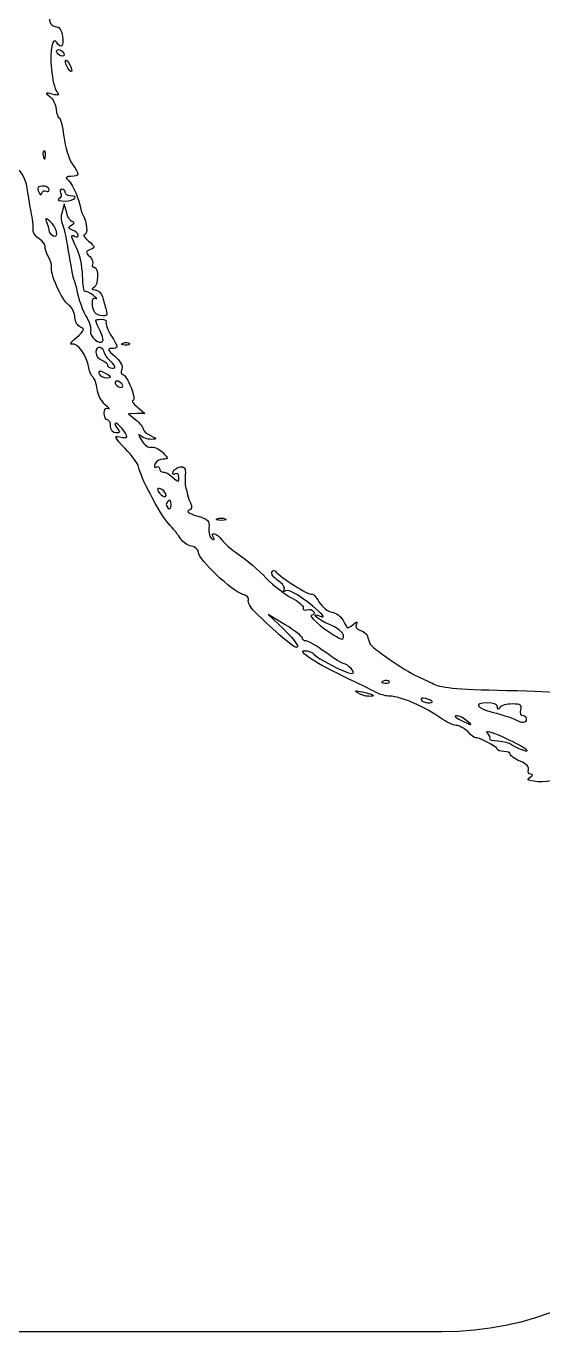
# Model space of a CAD drawing. Extents: x 164 to 448, y 306 to 448.
# Drawn here: x 267.3 to 294.8, y 305.9 to 375.5 of the extents above; entities that cross this region are included whole.
import ezdxf

# ---------------------------------------------------------------- set-up
doc = ezdxf.new("R2010")
doc.units = 0
doc.layers.add('Layer_1', color=7, linetype='CONTINUOUS')

msp = doc.modelspace()

# ---------------------------------------------------------------- linework, layer by layer
at = {"layer": 'Layer_1', "color": 7}
for points in [[(269.217626, 373.854784)], [(269.543347, 373.162535)], [(268.541266, 365.069027)], [(271.221276, 357.068154)], [(272.119584, 356.551597)], [(274.836889, 350.146148)], [(277.676926, 349.134576)]]:
    msp.add_lwpolyline(points, close=True, dxfattribs=at)
for points in [[(268.228378, 368.792022), (268.228179, 368.791767)], [(268.165137, 366.935131), (268.165137, 366.935017)], [(269.63121, 366.416107), (269.630714, 366.415824)], [(269.446904, 365.507773), (269.316765, 365.983682), (269.196038, 365.551087)], [(271.448269, 358.090157), (271.447824, 358.090639)], [(272.557293, 358.465039), (272.55742, 358.46589)], [(273.198254, 355.173307), (273.606803, 354.832923), (273.174106, 354.821584), (272.741499, 354.810246), (273.130872, 354.485452)], [(274.551185, 350.761748), (274.550987, 350.761294)], [(281.089145, 343.572633), (280.180596, 344.114674), (280.707094, 343.630658)], [(286.298334, 340.576186), (286.298334, 340.575619)], [(285.536721, 339.764598), (285.536636, 339.764882)], [(288.580252, 339.642595), (288.580309, 339.642312)], [(290.249093, 338.726863), (290.249235, 338.726863)], [(293.752063, 338.72811), (293.752091, 338.726863)], [(292.660157, 337.603946), (292.660044, 337.604117)], [(289.445584, 305.923691), (181.10558, 305.923691)]]:
    msp.add_lwpolyline(points, dxfattribs=at)
for points in [[(268.579885, 375.897061), (268.419841, 375.737187), (268.650014, 375.41469), (268.924516, 375.41469)], [(268.914305, 374.581162), (268.69085, 374.942665), (268.538162, 374.175298), (268.632456, 373.164945)], [(269.230436, 374.895524), (269.307652, 374.368989), (269.145227, 374.207443), (268.914305, 374.581162)], [(268.924516, 375.41469), (269.050856, 375.41469), (269.188534, 375.181115), (269.230436, 374.895524)], [(268.93762, 374.027981), (268.879028, 374.122942), (268.908338, 374.201178), (269.003327, 374.201178)], [(269.003327, 374.201178), (269.098458, 374.201178), (269.224543, 374.123225), (269.283334, 374.027981)], [(269.217626, 373.854784), (269.122496, 373.854784), (268.996496, 373.93302), (268.93762, 374.027981)], [(269.283334, 374.027981), (269.341926, 373.93302), (269.312615, 373.854784), (269.217626, 373.854784)], [(269.375564, 373.595102), (269.375564, 373.690063), (269.451023, 373.651228), (269.543347, 373.508929)], [(269.543347, 373.162479), (269.451164, 373.305061), (269.375564, 373.499943), (269.375564, 373.595102)], [(269.543347, 373.508929), (269.635558, 373.366346), (269.71113, 373.171521), (269.71113, 373.076362)], [(268.632456, 373.164945), (268.681269, 372.641443), (268.808063, 372.102293), (268.914135, 371.966797)], [(269.71113, 373.076362), (269.71113, 372.981402), (269.635671, 373.020236), (269.543347, 373.162535)], [(268.674352, 371.828466), (268.287199, 371.924844), (268.273528, 371.912939), (268.544469, 371.709694)], [(268.544469, 371.709694), (268.711033, 371.58497), (268.86424, 371.277326), (268.885103, 371.026035)], [(268.914135, 371.966797), (269.073215, 371.763836), (269.031178, 371.739458), (268.674352, 371.828466)], [(268.885103, 371.026035), (268.905796, 370.774885), (268.978192, 370.569175), (269.04577, 370.569175)], [(269.04577, 370.569175), (269.113235, 370.569175), (269.223418, 370.121414), (269.290429, 369.574101)], [(269.290429, 369.574101), (269.357014, 369.026816), (269.557736, 368.372324), (269.73555, 368.119672)], [(268.228179, 368.791767), (268.170466, 368.73394), (268.164258, 368.585121), (268.214856, 368.460085)], [(268.214856, 368.460085), (268.269905, 368.321754), (268.311121, 368.362857), (268.319341, 368.564683)], [(268.319341, 368.564683), (268.326995, 368.747235), (268.285609, 368.849254), (268.228378, 368.792022)], [(267.36319, 366.714198), (267.24524, 367.635685), (266.695336, 368.192211), (266.564571, 367.522554)], [(269.73555, 368.119672), (270.149958, 367.530917), (270.142413, 367.45475), (269.669843, 367.451546)], [(269.669843, 367.451546), (269.455742, 367.450299), (269.358503, 367.392302), (269.453758, 367.322003)], [(269.453758, 367.322003), (269.686794, 367.151074), (270.049439, 366.419934), (270.139544, 365.939546)], [(267.573606, 365.430841), (267.502569, 365.788545), (267.407864, 366.366019), (267.36319, 366.714198)], [(268.165137, 366.935017), (267.91566, 366.935017), (267.854686, 366.855931), (267.937316, 366.640894)], [(267.937316, 366.640894), (268.008352, 366.455509), (268.075817, 366.423761), (268.119754, 366.555855)], [(268.119754, 366.555855), (268.157937, 366.670375), (268.260551, 366.720548), (268.347574, 366.66669)], [(268.505861, 366.751729), (268.505861, 366.852359), (268.352507, 366.935131), (268.165137, 366.935131)], [(268.347574, 366.66669), (268.434598, 366.612548), (268.505861, 366.649682), (268.505861, 366.751729)], [(269.123936, 366.569745), (269.189614, 366.464013), (269.148597, 366.318879), (269.033114, 366.247729)], [(269.187829, 366.762217), (269.087114, 366.762217), (269.05803, 366.675194), (269.123936, 366.569745)], [(269.371145, 366.58902), (269.371145, 366.683981), (269.288572, 366.762217), (269.187829, 366.762217)], [(269.356703, 366.137461), (269.881449, 366.154469), (270.137302, 366.416107), (269.63121, 366.416107)], [(269.630714, 366.415824), (269.487961, 366.415824), (269.371145, 366.49406), (269.371145, 366.58902)], [(269.033114, 366.247729), (268.914767, 366.174879), (269.056358, 366.126406), (269.356703, 366.137461)], [(270.139544, 365.939546), (270.179484, 365.724964), (270.261434, 365.470611), (270.32099, 365.374205)], [(267.663662, 364.577301), (267.684922, 364.688986), (267.644954, 365.073194), (267.573606, 365.430841)], [(268.541266, 365.06897), (268.307436, 365.258891), (268.285156, 365.245285), (268.386891, 364.974009)], [(268.745814, 364.284198), (269.068601, 364.160324), (268.909685, 364.769802), (268.541266, 365.069027)], [(269.196038, 365.551087), (269.129452, 365.312976), (269.132117, 365.040539), (269.200857, 364.94538)], [(269.774578, 365.0292), (269.665869, 365.030476), (269.518467, 365.24605), (269.446904, 365.507773)], [(269.717771, 364.865641), (269.85786, 364.954365), (269.883598, 365.027783), (269.774578, 365.0292)], [(270.32099, 365.374205), (270.537953, 365.023106), (270.583336, 364.339389), (270.389361, 364.339389)], [(267.982364, 364.123219), (267.78547, 364.261266), (267.641997, 364.465474), (267.663662, 364.577301)], [(268.386891, 364.974009), (268.452598, 364.799679), (268.505861, 364.593883), (268.505861, 364.516639)], [(268.505861, 364.516639), (268.505861, 364.439254), (268.613889, 364.334939), (268.745814, 364.284198)], [(269.200857, 364.94538), (269.270107, 364.850419), (269.418444, 364.188217), (269.530659, 363.474369)], [(269.761255, 364.590113), (269.505938, 364.687909), (269.499815, 364.727594), (269.717771, 364.865641)], [(269.990002, 363.614287), (269.670495, 364.232239), (269.642619, 364.403764), (269.886254, 364.253074)], [(270.059281, 364.310901), (270.059281, 364.401609), (269.925117, 364.526901), (269.761255, 364.590113)], [(270.389361, 364.339389), (270.281786, 364.339389), (270.378023, 364.18972), (270.602328, 364.006148)], [(268.296282, 363.720813), (268.320093, 363.804151), (268.179239, 363.985285), (267.982364, 364.123219)], [(268.464404, 363.186822), (268.347702, 363.396869), (268.272045, 363.637417), (268.296282, 363.720813)], [(269.886254, 364.253074), (269.981385, 364.194397), (270.059281, 364.220192), (270.059281, 364.310901)], [(270.602328, 364.006148), (270.96755, 363.708198), (270.97918, 363.660548), (270.712539, 363.556687)], [(268.639897, 362.667657), (268.66059, 362.743058), (268.581305, 362.97652), (268.464404, 363.186822)], [(269.530659, 363.474369), (269.64294, 362.760576), (269.780562, 362.059654), (269.83658, 361.916901)], [(270.292813, 362.17029), (270.278357, 362.67018), (270.142152, 363.319937), (269.990002, 363.614287)], [(270.712539, 363.556687), (270.448775, 363.453789), (270.4439, 363.410702), (270.670813, 363.183761)], [(270.670813, 363.183761), (270.812064, 363.042595), (270.88327, 362.855452), (270.829185, 362.76789)], [(269.580402, 360.574186), (269.162178, 360.886394), (268.536132, 362.280019), (268.639897, 362.667657)], [(270.829185, 362.76789), (270.775015, 362.680016), (270.813311, 362.608866), (270.914423, 362.608866)], [(270.914423, 362.608866), (271.173283, 362.608866), (271.143462, 361.617817), (270.881569, 361.512085)], [(269.83658, 361.916901), (269.892507, 361.774318), (269.950079, 361.579465), (269.964422, 361.484277)], [(270.423207, 361.324006), (270.365494, 361.289424), (270.307185, 361.6704), (270.292813, 362.17029)], [(269.964422, 361.484277), (270.035459, 361.010409), (270.312423, 360.232469), (270.529206, 359.897414)], [(270.855814, 361.119628), (270.675247, 361.266463), (270.480557, 361.358306), (270.423207, 361.324006)], [(270.881569, 361.512085), (270.747774, 361.457943), (270.776319, 361.419676), (270.956149, 361.411172)], [(270.824689, 360.578665), (270.790957, 360.901616), (270.841697, 361.024299), (270.979347, 360.955219)], [(270.979347, 360.955219), (271.091968, 360.898526), (271.036154, 360.972227), (270.855814, 361.119628)], [(270.956149, 361.411172), (271.116306, 361.402668), (271.291544, 361.24166), (271.345518, 361.05137)], [(271.345518, 361.05137), (271.399689, 360.861165), (271.489972, 360.543146), (271.546438, 360.345005)], [(269.883306, 359.943704), (269.883306, 360.16594), (269.747045, 360.449802), (269.580402, 360.574186)], [(271.261998, 360.04218), (270.984033, 360.082998), (270.860734, 360.234935), (270.824689, 360.578665)], [(271.546438, 360.345005), (271.631676, 360.047424), (271.581956, 359.994699), (271.261998, 360.04218)], [(270.178574, 359.426041), (270.016234, 359.488403), (269.883306, 359.721326), (269.883306, 359.943704)], [(270.529206, 359.897414), (270.662803, 359.691052), (270.747842, 359.389701), (270.718106, 359.228154)], [(271.191521, 359.304945), (270.924837, 359.820652), (270.927955, 359.840183), (271.275851, 359.840183)], [(271.275851, 359.840183), (271.474277, 359.840183), (271.597133, 359.77612), (271.548856, 359.698167)], [(271.548856, 359.698167), (271.500922, 359.620214), (271.612777, 359.306646), (271.79822, 359.00178)], [(269.725654, 358.520542), (269.574369, 358.474337), (269.681264, 358.633644), (269.962234, 358.874504)], [(269.962234, 358.874504), (270.402565, 359.251597), (270.432646, 359.328501), (270.178574, 359.426041)], [(270.718106, 359.228154), (270.662179, 358.922835), (271.172095, 358.473458), (271.360749, 358.662132)], [(271.360749, 358.662132), (271.42022, 358.72166), (271.343741, 359.010567), (271.191521, 359.304945)], [(271.79822, 359.00178), (272.210581, 358.323846), (272.212534, 358.282743), (271.832831, 358.28246)], [(270.629612, 357.258217), (270.530569, 357.906643), (270.025325, 358.612384), (269.725654, 358.520542)], [(271.225361, 358.33045), (271.092529, 358.381191), (271.002898, 358.284246), (271.002898, 358.089222)], [(271.002898, 358.089222), (271.002898, 357.909506), (271.141909, 357.718479), (271.311925, 357.66462)], [(271.447824, 358.090639), (271.447824, 358.175679), (271.347619, 358.283679), (271.225361, 358.33045)], [(271.794407, 357.589502), (271.604061, 357.779707), (271.448269, 358.005146), (271.448269, 358.090157)], [(271.832831, 358.28246), (271.593558, 358.282318), (271.630409, 358.195436), (272.008522, 357.870728)], [(272.55742, 358.46589), (272.35582, 358.474394), (272.314803, 358.515496), (272.452793, 358.570488)], [(272.452793, 358.570488), (272.577688, 358.620094), (272.727017, 358.613858), (272.784461, 358.556315)], [(272.784461, 358.556315), (272.842174, 358.498488), (272.740071, 358.457953), (272.557293, 358.465039)], [(271.311925, 357.66462), (271.481919, 357.610479), (271.620955, 357.493691), (271.620955, 357.404967)], [(271.620955, 357.404967), (271.620955, 357.316243), (271.737743, 357.243392), (271.880524, 357.243392)], [(271.880524, 357.243392), (272.082407, 357.243392), (272.063217, 357.320778), (271.794407, 357.589502)], [(272.008522, 357.870728), (272.317822, 357.604554), (272.448944, 357.360009), (272.37943, 357.178734)], [(270.848531, 356.762409), (270.75975, 356.826472), (270.661558, 357.049077), (270.629612, 357.258217)], [(271.065495, 356.127676), (271.034427, 356.413238), (270.937029, 356.698857), (270.848531, 356.762409)], [(271.221279, 357.068154), (271.144035, 357.06943), (271.129351, 356.992753), (271.188425, 356.897792)], [(271.188425, 356.897792), (271.247017, 356.802831), (271.427074, 356.726013), (271.588003, 356.72743)], [(271.620856, 356.897792), (271.478103, 356.989918), (271.298245, 357.066737), (271.221276, 357.068154)], [(271.588003, 356.72743), (271.840201, 356.728706), (271.844736, 356.752942), (271.620856, 356.897792)], [(272.37943, 357.178734), (272.319959, 357.024246), (272.346576, 356.898104), (272.437143, 356.898104)], [(272.437143, 356.898104), (272.528107, 356.898104), (272.724868, 356.586605), (272.874368, 356.205827)], [(271.497478, 355.290605), (271.290719, 355.465502), (271.096299, 355.842085), (271.065495, 356.127676)], [(272.119584, 356.551597), (272.024481, 356.551597), (271.994689, 356.473361), (272.053877, 356.3784)], [(272.053877, 356.3784), (272.112469, 356.283439), (272.238695, 356.205203), (272.333883, 356.205203)], [(272.39959, 356.3784), (272.340998, 356.473361), (272.214771, 356.551597), (272.119584, 356.551597)], [(272.333883, 356.205203), (272.429014, 356.205203), (272.458777, 356.283439), (272.39959, 356.3784)], [(272.874368, 356.205827), (273.03719, 355.791345), (273.074749, 355.513663), (272.967968, 355.513663)], [(271.657097, 355.084243), (271.776067, 355.023014), (271.704152, 355.11514), (271.497478, 355.290605)], [(272.967968, 355.513663), (272.869917, 355.513663), (272.972786, 355.360309), (273.198254, 355.173307)], [(271.440757, 354.839896), (271.440757, 355.069219), (271.517973, 355.156356), (271.657097, 355.084243)], [(271.613784, 354.483524), (271.518653, 354.483524), (271.440757, 354.643965), (271.440757, 354.839896)], [(271.78681, 354.137386), (271.78681, 354.327591), (271.708659, 354.483524), (271.613784, 354.483524)], [(272.06761, 353.791247), (271.902209, 353.791247), (271.78681, 353.933546), (271.78681, 354.137386)], [(272.049866, 354.310554), (271.977072, 354.310554), (272.015226, 354.19405), (272.133317, 354.050901)], [(272.647046, 353.59132), (272.638259, 353.775005), (272.193415, 354.310554), (272.049866, 354.310554)], [(272.133317, 354.050901), (272.309803, 353.838019), (272.29801, 353.791247), (272.06761, 353.791247)], [(273.130872, 354.485452), (273.344973, 354.306869), (273.520242, 354.087638), (273.520242, 353.998431)], [(273.520242, 353.998431), (273.520242, 353.90914), (273.695508, 353.751817), (273.909611, 353.648466)], [(272.55401, 352.965317), (271.985754, 353.556369), (271.937903, 353.65663), (272.263181, 353.574312)], [(272.263181, 353.574312), (272.477282, 353.52017), (272.650065, 353.527257), (272.647046, 353.59132)], [(273.359319, 353.653569), (273.23278, 353.772624), (273.262062, 353.662072), (273.424119, 353.404403)], [(273.944251, 353.448907), (273.749114, 353.440403), (273.485914, 353.533946), (273.359319, 353.653569)], [(273.424119, 353.404403), (273.589407, 353.143616), (273.821834, 352.978271), (273.952412, 353.028444)], [(273.909611, 353.648466), (274.281052, 353.469317), (274.282651, 353.459962), (273.944251, 353.448907)], [(273.271309, 352.004995), (273.250616, 352.144176), (272.928098, 352.576176), (272.55401, 352.965317)], [(273.952412, 353.028444), (274.080623, 353.077483), (274.347289, 352.956444), (274.545071, 352.758302)], [(274.545071, 352.758302), (274.886595, 352.416756), (274.888191, 352.398841), (274.577017, 352.398841)], [(274.859243, 348.980088), (274.400195, 349.481169), (273.347345, 351.486765), (273.271309, 352.004995)], [(274.146367, 352.1304), (274.086896, 351.976479), (274.116149, 351.906746), (274.21471, 351.967691)], [(274.577017, 352.398841), (274.396819, 352.398841), (274.203003, 352.278085), (274.146367, 352.1304)], [(274.21471, 351.967691), (274.30882, 352.025518), (274.385809, 351.990369), (274.385809, 351.890306)], [(274.385809, 351.890306), (274.385809, 351.789676), (274.477, 351.706904), (274.588486, 351.706904)], [(275.108301, 351.712176), (275.14912, 351.83605), (275.320644, 351.957657), (275.488526, 351.982318)], [(275.488526, 351.982318), (275.720769, 352.01605), (275.786459, 351.916554), (275.763657, 351.564803)], [(274.588486, 351.706904), (274.699945, 351.706904), (274.933562, 351.577928), (275.107649, 351.420491)], [(275.228631, 351.607578), (275.112978, 351.535578), (275.063769, 351.579231), (275.108301, 351.712176)], [(275.107649, 351.420491), (275.402563, 351.153468), (275.424137, 351.154318), (275.424137, 351.43183)], [(275.424137, 351.43183), (275.424137, 351.608428), (275.345135, 351.679294), (275.228631, 351.607578)], [(275.763657, 351.564803), (275.746649, 351.310535), (275.753452, 351.024576), (275.77868, 350.929446)], [(274.550987, 350.761294), (274.249593, 350.947814), (274.185763, 350.735783), (274.471985, 350.498239)], [(274.471985, 350.498239), (274.63648, 350.361609), (274.735749, 350.34857), (274.735749, 350.463657)], [(274.735749, 350.463657), (274.735749, 350.564854), (274.652297, 350.698932), (274.551185, 350.761748)], [(275.77868, 350.929446), (275.803342, 350.834485), (275.838151, 350.67858), (275.856803, 350.583307)], [(275.856803, 350.583307), (275.875512, 350.488346), (275.955364, 350.259194), (276.03462, 350.074545)], [(274.836889, 350.146063), (274.724892, 350.034094), (274.724892, 349.917024), (274.836889, 349.804857)], [(275.007506, 349.975502), (275.007506, 350.199723), (274.948914, 350.258117), (274.836889, 350.146148)], [(274.836889, 349.804857), (274.948886, 349.692888), (275.007506, 349.751849), (275.007506, 349.975502)], [(276.03462, 350.074545), (276.135335, 349.84012), (276.10475, 349.71412), (275.933282, 349.656973)], [(275.933282, 349.656973), (275.798239, 349.611619), (275.998082, 349.486044), (276.378041, 349.377477)], [(276.378041, 349.377477), (276.978954, 349.205698), (277.062134, 349.121225), (277.020502, 348.726472)], [(277.677, 349.134576), (277.439088, 349.134576), (277.341695, 349.173694), (277.46066, 349.2216)], [(277.46066, 349.2216), (277.57963, 349.269506), (277.774308, 349.269506), (277.893266, 349.2216)], [(277.893266, 349.2216), (278.012237, 349.173694), (277.914526, 349.134576), (277.676926, 349.134576)], [(275.525674, 348.139984), (275.420792, 348.316583), (275.120855, 348.694469), (274.859243, 348.980088)], [(277.020502, 348.726472), (276.993856, 348.477024), (277.064892, 348.216123), (277.177031, 348.146674)], [(277.257818, 348.220375), (277.050606, 348.555628), (277.465569, 348.442611), (277.707365, 348.097918)], [(276.088161, 347.76394), (275.883698, 347.794271), (275.63061, 347.963783), (275.525674, 348.139984)], [(276.459863, 347.427808), (276.459863, 347.582863), (276.292987, 347.733468), (276.088161, 347.76394)], [(277.177031, 348.146674), (277.305242, 348.067587), (277.335317, 348.095083), (277.257818, 348.220375)], [(277.707365, 348.097918), (277.831777, 347.920753), (278.244978, 347.56492), (278.625722, 347.307392)], [(278.795914, 345.207997), (278.269053, 345.340375), (276.459863, 347.059417), (276.459863, 347.427808)], [(278.625722, 347.307392), (279.006471, 347.049723), (279.65738, 346.490561), (280.072242, 346.064627)], [(280.709368, 345.923518), (280.469245, 346.081124), (280.320715, 346.287317), (280.379392, 346.38222)], [(280.379392, 346.38222), (280.441613, 346.483134), (280.531046, 346.48937), (280.594145, 346.399228)], [(280.594145, 346.399228), (280.785909, 346.120299), (282.384601, 345.115644), (282.481773, 345.212787)], [(280.072242, 346.064627), (280.487106, 345.638693), (281.110122, 345.152523), (281.4567, 344.98423)], [(281.027285, 345.4452), (281.093077, 345.551783), (280.951798, 345.764948), (280.709368, 345.923518)], [(279.125096, 344.894967), (279.169486, 345.01062), (279.021433, 345.151502), (278.795914, 345.207997)], [(279.439458, 344.294589), (279.222211, 344.509455), (279.080705, 344.77937), (279.125096, 344.894967)], [(281.104586, 345.37405), (280.987174, 345.3012), (280.956078, 345.329546), (281.027285, 345.4452)], [(282.859319, 344.303717), (282.038973, 345.045628), (281.301222, 345.4956), (281.104586, 345.37405)], [(281.4567, 344.98423), (281.803272, 344.815852), (282.068254, 344.588457), (282.045631, 344.478728)], [(282.481773, 345.212787), (282.53308, 345.264378), (282.71393, 345.079843), (282.88296, 344.801792)], [(281.68501, 342.367965), (281.513231, 342.367965), (280.574388, 343.173317), (279.439458, 344.294589)], [(282.045631, 344.478728), (282.022954, 344.369027), (282.112245, 344.320838), (282.244623, 344.371578)], [(282.244623, 344.371578), (282.376718, 344.422035), (282.536082, 344.380082), (282.598843, 344.278885)], [(283.442462, 343.588082), (282.731562, 343.892835), (282.352711, 344.258249), (282.995382, 344.019345)], [(282.598843, 344.278885), (282.662056, 344.177405), (282.618686, 344.094066), (282.502749, 344.094066)], [(282.995382, 344.019345), (283.19154, 343.946494), (283.143917, 344.044857), (282.859319, 344.303717)], [(282.88296, 344.801792), (283.051905, 344.523997), (283.362242, 344.271175), (283.57257, 344.239909)], [(283.57257, 344.239909), (283.7829, 344.209011), (284.040853, 344.02731), (284.145678, 343.837134)], [(280.707094, 343.630658), (281.475369, 342.924548), (281.906396, 342.367965), (281.68501, 342.367965)], [(281.9977, 342.872277), (281.9977, 342.959301), (281.588774, 343.274428), (281.089145, 343.572633)], [(282.502749, 344.094066), (282.258403, 344.094066), (282.992944, 343.43263), (283.703644, 343.012791)], [(284.192365, 342.995783), (284.192365, 343.150554), (283.870519, 343.404482), (283.442462, 343.588082)], [(284.145678, 343.837134), (284.250277, 343.646929), (284.354025, 343.460466), (284.375568, 343.423106)], [(284.375568, 343.423106), (284.395411, 343.385972), (284.548482, 343.463924), (284.7117, 343.596302)], [(284.7117, 343.596302), (284.911826, 343.758728), (284.965968, 343.766381), (284.877811, 343.61898)], [(284.877811, 343.61898), (284.795323, 343.481499), (284.875543, 343.35394), (285.093811, 343.272841)], [(282.193291, 342.71382), (282.085858, 342.71382), (281.9977, 342.78497), (281.9977, 342.872277)], [(283.703644, 343.012791), (284.139442, 342.755405), (284.192365, 342.75342), (284.192365, 342.995783)], [(285.093811, 343.272841), (285.284582, 343.202825), (285.455285, 343.066479), (285.47303, 342.971433)], [(285.47303, 342.971433), (285.490037, 342.876472), (285.539644, 342.708378), (285.582163, 342.598592)], [(284.508541, 340.665562), (282.740576, 341.503569), (281.664941, 342.194457), (282.128179, 342.194457)], [(282.128179, 342.194457), (282.331423, 342.194457), (282.547026, 342.11537), (282.606922, 342.018142)], [(283.232018, 342.108142), (282.768355, 342.441298), (282.300894, 342.71382), (282.193291, 342.71382)], [(284.226608, 341.502406), (284.143269, 341.502406), (283.695707, 341.774816), (283.232018, 342.108142)], [(285.582163, 342.598592), (285.675423, 342.35538), (287.42593, 341.143597), (288.143833, 340.825096)], [(282.606922, 342.018142), (282.738733, 341.804976), (284.329477, 340.983099), (284.610532, 340.983099)], [(284.593524, 341.242753), (284.475036, 341.385335), (284.309833, 341.502406), (284.226608, 341.502406)], [(284.610532, 340.983099), (284.755099, 340.983099), (284.750563, 341.055099), (284.593524, 341.242753)], [(288.143833, 340.825096), (288.429423, 340.698671), (288.8157, 340.515071), (289.002305, 340.417701)], [(286.020428, 339.931502), (285.855452, 340.019093), (285.174853, 340.349726), (284.508541, 340.665562)], [(284.945414, 339.942898), (284.755776, 340.071307), (284.825509, 340.087181), (285.205068, 340.002425)], [(285.205068, 340.002425), (285.841389, 339.860126), (285.979521, 339.761197), (285.536721, 339.764598)], [(286.298334, 340.575619), (286.160287, 340.520627), (286.201106, 340.479241), (286.402932, 340.47102)], [(286.629987, 340.562013), (286.572161, 340.619839), (286.423342, 340.626076), (286.298334, 340.576186)], [(286.402932, 340.47102), (286.585483, 340.462517), (286.687559, 340.504753), (286.629987, 340.562013)], [(289.002305, 340.417701), (289.416192, 340.201984), (290.372346, 340.12732), (293.447795, 340.072016)], [(293.447795, 340.072016), (294.7468, 340.049339), (295.768689, 339.962315), (295.718601, 339.880394)], [(285.536636, 339.764882), (285.354085, 339.766129), (285.088167, 339.84652), (284.945414, 339.942898)], [(286.661341, 339.771628), (286.473971, 339.771628), (286.185716, 339.843628), (286.020428, 339.931502)], [(289.370554, 338.606986), (288.59063, 339.179131), (287.21251, 339.771628), (286.661341, 339.771628)], [(288.580309, 339.642312), (288.390104, 339.691918), (288.277597, 339.662154), (288.33086, 339.575981)], [(288.33086, 339.575981), (288.383868, 339.489808), (288.540057, 339.419225), (288.677197, 339.419225)], [(288.677197, 339.419225), (289.035439, 339.419225), (288.984246, 339.536863), (288.580252, 339.642595)], [(291.868696, 339.419197), (291.083102, 339.419197), (291.246491, 339.144236), (292.171493, 338.909329)], [(292.390526, 339.202913), (292.38925, 339.327354), (292.167156, 339.419197), (291.868696, 339.419197)], [(293.185446, 339.359386), (292.889565, 339.360633), (292.590227, 339.277748), (292.520353, 339.174567)], [(293.641257, 339.04148), (293.707587, 339.295465), (293.621414, 339.35675), (293.185446, 339.359386)], [(290.192601, 338.214047), (290.034995, 338.214047), (289.665102, 338.390929), (289.370554, 338.606986)], [(290.249235, 338.726863), (290.029266, 338.726863), (290.127628, 338.646926), (290.657225, 338.394643)], [(290.753887, 338.457572), (290.569068, 338.605824), (290.341984, 338.726863), (290.249093, 338.726863)], [(292.171493, 338.909329), (292.623619, 338.794809), (293.128753, 338.628699), (293.294013, 338.54074)], [(292.520353, 339.174567), (292.433329, 339.046441), (292.392227, 339.055228), (292.390526, 339.202913)], [(293.752091, 338.726863), (293.645792, 338.726863), (293.595902, 338.868312), (293.641257, 339.04148)], [(293.945386, 338.554913), (293.945386, 338.649874), (293.858362, 338.72811), (293.752063, 338.72811)], [(290.825237, 337.867909), (290.634749, 338.058113), (290.350179, 338.214047), (290.192601, 338.214047)], [(290.657225, 338.394643), (291.065159, 338.200469), (291.070658, 338.204154), (290.753887, 338.457572)], [(292.660044, 337.604117), (292.065165, 337.866888), (291.719254, 337.955017), (291.836551, 337.813597)], [(293.294013, 338.54074), (293.685591, 338.332394), (293.945386, 338.337496), (293.945386, 338.554913)], [(291.214604, 337.555417), (291.191927, 337.538409), (291.015612, 337.677307), (290.825237, 337.867909)], [(292.382734, 336.96034), (292.382734, 337.082513), (291.30948, 337.629175), (291.214604, 337.555417)], [(291.836551, 337.813597), (291.947669, 337.679802), (292.007197, 337.538353), (291.968646, 337.499433)], [(291.968646, 337.499433), (291.930661, 337.460315), (292.133906, 337.411559), (292.421735, 337.39115)], [(292.421735, 337.39115), (292.70948, 337.371307), (293.033764, 337.28485), (293.142331, 337.201512)], [(293.685789, 336.926268), (294.409672, 336.667748), (293.663112, 337.160409), (292.660157, 337.603946)], [(292.728872, 336.82938), (292.538384, 336.82938), (292.382734, 336.888057), (292.382734, 336.96034)], [(293.075011, 336.677159), (293.075011, 336.760498), (292.919389, 336.82938), (292.728872, 336.82938)], [(293.60319, 336.306359), (293.312752, 336.426548), (293.075011, 336.593565), (293.075011, 336.677159)], [(293.142331, 337.201512), (293.250898, 337.118173), (293.495471, 336.994299), (293.685789, 336.926268)], [(294.041313, 335.852731), (294.097439, 335.997865), (293.929628, 336.171231), (293.60319, 336.306359)], [(294.162069, 335.615187), (294.045849, 335.616463), (293.991707, 335.723471), (294.041313, 335.852731)], [(294.301534, 335.242715), (293.980567, 335.28892), (293.940541, 335.338809), (294.128337, 335.457865)], [(294.128337, 335.457865), (294.292463, 335.561896), (294.303518, 335.613487), (294.162069, 335.615187)], [(295.670752, 335.529638), (295.670752, 335.292661), (294.970963, 335.146025), (294.301534, 335.242715)], [(306.141732, 322.619839), (306.141732, 313.370192), (298.69526, 305.923691), (289.445584, 305.923691)]]:
    msp.add_open_spline(points, degree=3, dxfattribs=at)

doc.saveas('drawing.dxf')
